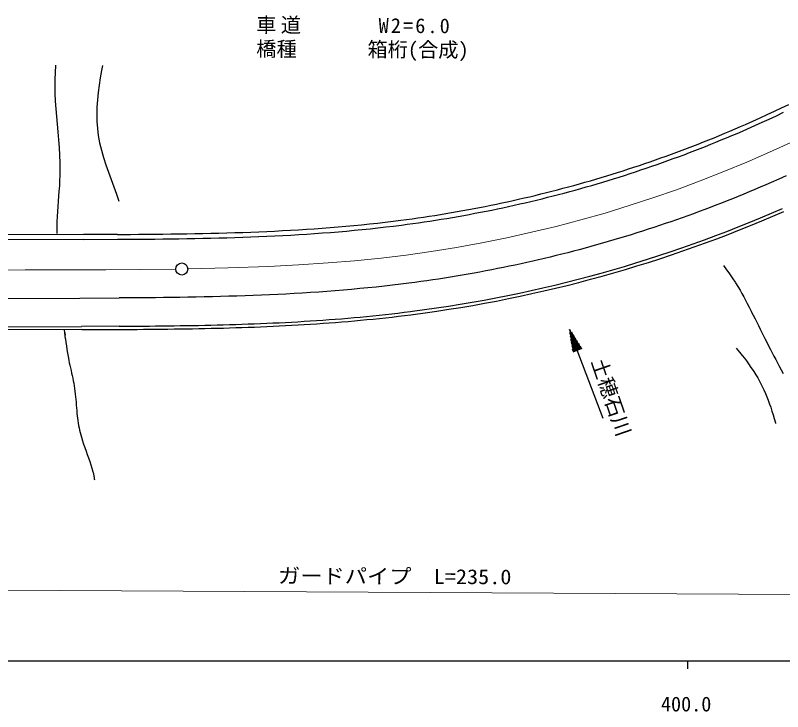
# Model space of a CAD drawing. Units: millimetres, scale not verified. Extents: x 40000 to 680000, y 20000 to 380000.
# Drawn here: x 384932 to 479775, y 198715 to 284837 of the extents above; entities that cross this region are included whole.
import ezdxf
from ezdxf.enums import TextEntityAlignment as Align

# ---------------------------------------------------------------- set-up
doc = ezdxf.new("R2010")
doc.units = ezdxf.units.MM
doc.header["$LTSCALE"] = 1000
doc.linetypes.add('CHAIN', pattern=[18.5, 12, -1.5, 3.5, -1.5])
for name, color, linetype, lineweight in [('M-BGD', 7, 'Continuous', 25), ('M-BMK', 2, 'CHAIN', 13), ('M-BMK-SRVR', 3, 'Continuous', 25), ('M-STR-HTXT', 7, 'Continuous', 13), ('M-STR-STR1', 1, 'Continuous', 25), ('M-TTL-BAND', 7, 'Continuous', 25)]:
    doc.layers.add(name, color=color, linetype=linetype, lineweight=lineweight)
doc.layers.add('M-BMK-HTXT', color=7, linetype='Continuous')
doc.styles.add('ＭＳ ゴシック', font='')
doc.styles.get('ＭＳ ゴシック').set_extended_font_data('MS Gothic')

msp = doc.modelspace()

# ---------------------------------------------------------------- linework, layer by layer
at = {"layer": 'M-BGD'}
for p, q in [((389879, 278613), (389841, 277756)), ((389883, 278662), (389879, 278613)), ((395598, 277995), (395434, 277092)), ((395725, 278629), (395598, 277995)), ((389841, 277756), (389819, 276898)), ((395434, 277092), (395289, 276190)), ((389819, 276898), (389816, 276041)), ((389816, 276041), (389832, 275183)), ((395289, 276190), (395168, 275290)), ((389832, 275183), (389874, 274229)), ((395168, 275290), (395075, 274393)), ((389874, 274229), (389937, 273275)), ((395075, 274393), (395014, 273499)), ((389937, 273275), (390013, 272320)), ((395014, 273499), (394990, 272609)), ((390013, 272320), (390098, 271366)), ((394990, 272609), (395007, 271725)), ((390098, 271366), (390185, 270413)), ((395007, 271725), (395068, 270846)), ((390185, 270413), (390268, 269459)), ((395068, 270846), (395178, 269973)), ((390268, 269459), (390342, 268505)), ((395178, 269973), (395351, 269055)), ((390342, 268505), (390399, 267551)), ((395351, 269055), (395574, 268143)), ((390399, 267551), (390434, 266598)), ((395574, 268143), (395838, 267237)), ((390434, 266598), (390442, 265644)), ((395838, 267237), (396132, 266334)), ((390442, 265644), (390429, 265011)), ((396132, 266334), (396447, 265434)), ((390429, 265011), (390403, 264377)), ((396447, 265434), (396773, 264535)), ((390369, 263744), (390326, 263110)), ((390403, 264377), (390369, 263744)), ((396773, 264535), (397101, 263634)), ((390326, 263110), (390280, 262477)), ((397101, 263634), (397420, 262733)), ((397420, 262733), (397718, 261837)), ((390232, 261843), (390185, 261209)), ((390280, 262477), (390232, 261843)), ((390185, 261209), (390141, 260575)), ((390104, 259941), (390076, 259307)), ((390141, 260575), (390104, 259941)), ((390076, 259307), (390058, 258590)), ((390058, 258590), (390053, 257873)), ((472481, 253878), (472849, 253376)), ((472849, 253376), (473137, 252975)), ((473137, 252975), (473382, 252620)), ((473382, 252620), (473622, 252257)), ((473622, 252257), (473896, 251833)), ((473896, 251833), (473949, 251752)), ((473949, 251752), (474244, 251281)), ((474244, 251281), (474504, 250845)), ((474504, 250845), (474738, 250431)), ((474738, 250431), (474957, 250027)), ((474957, 250027), (475171, 249620)), ((475171, 249620), (475388, 249199)), ((475388, 249199), (475619, 248750)), ((475619, 248750), (475874, 248261)), ((475874, 248261), (475897, 248218)), ((475897, 248218), (476148, 247734)), ((476148, 247734), (476367, 247302)), ((476367, 247302), (476571, 246890)), ((476571, 246890), (476778, 246470)), ((391122, 244825), (390990, 245956)), ((391021, 245710), (391070, 245267)), ((453369, 246012), (454357, 243391)), ((453444, 246040), (454432, 243420)), ((453660, 245694), (454507, 243448)), ((476778, 246470), (477003, 246012)), ((477003, 246012), (477131, 245755)), ((477131, 245755), (477361, 245293)), ((391122, 244825), (391177, 244384)), ((453436, 245609), (454283, 243363)), ((453502, 245207), (454208, 243335)), ((453568, 244804), (454133, 243307)), ((453876, 245348), (454582, 243476)), ((454092, 245002), (454657, 243504)), ((477361, 245293), (477567, 244878)), ((477567, 244878), (477767, 244480)), ((391177, 244384), (391236, 243943)), ((391236, 243943), (391300, 243502)), ((453635, 244401), (454058, 243278)), ((453701, 243999), (453983, 243250)), ((454308, 244656), (454732, 243532)), ((454524, 244309), (454807, 243561)), ((454740, 243963), (454881, 243589)), ((477767, 244480), (478022, 243980)), ((478022, 243980), (478259, 243519)), ((391300, 243502), (391370, 243063)), ((391370, 243063), (391447, 242625)), ((453767, 243596), (453908, 243222)), ((454956, 243617), (453833, 243194)), ((457570, 234982), (454395, 243405)), ((474022, 243652), (474428, 243170)), ((474428, 243170), (474759, 242773)), ((478259, 243519), (478484, 243086)), ((478484, 243086), (478702, 242673)), ((391447, 242625), (391532, 242189)), ((391532, 242189), (391599, 241870)), ((391599, 241870), (391669, 241552)), ((474759, 242773), (475040, 242425)), ((475040, 242425), (475299, 242088)), ((475299, 242088), (475563, 241724)), ((478702, 242673), (478916, 242268)), ((478916, 242268), (479132, 241861)), ((479132, 241861), (479354, 241444)), ((391669, 241552), (391742, 241235)), ((391742, 241235), (391815, 240918)), ((391815, 240918), (391888, 240601)), ((475563, 241724), (475858, 241295)), ((475858, 241295), (475895, 241240)), ((475895, 241240), (476196, 240790)), ((479354, 241444), (479588, 241004)), ((479588, 241004), (479837, 240534)), ((391888, 240601), (391960, 240283)), ((391960, 240283), (392029, 239966)), ((392029, 239966), (392095, 239648)), ((476196, 240790), (476460, 240387)), ((476460, 240387), (476701, 239997)), ((476701, 239997), (476934, 239585)), ((392095, 239648), (392155, 239329)), ((392155, 239329), (392210, 239009)), ((392210, 239009), (392259, 238672)), ((476934, 239585), (477173, 239115)), ((477173, 239115), (477218, 239021)), ((477218, 239021), (477449, 238526)), ((392259, 238672), (392302, 238334)), ((392302, 238334), (392339, 237995)), ((477449, 238526), (477646, 238080)), ((477646, 238080), (477822, 237655)), ((392339, 237995), (392372, 237656)), ((392372, 237656), (392401, 237316)), ((392401, 237316), (392429, 236975)), ((477822, 237655), (477989, 237221)), ((477989, 237221), (478159, 236752)), ((392429, 236975), (392456, 236634)), ((392456, 236634), (392485, 236293)), ((392485, 236293), (392515, 235952)), ((478159, 236752), (478296, 236360)), ((478296, 236360), (478457, 235868)), ((392515, 235952), (392548, 235612)), ((392548, 235612), (392581, 235312)), ((392581, 235312), (392619, 235012)), ((478457, 235868), (478587, 235425)), ((478587, 235425), (478722, 234956)), ((392619, 235012), (392660, 234713)), ((392660, 234713), (392705, 234415)), ((392705, 234415), (392756, 234118)), ((478722, 234956), (478875, 234437)), ((478875, 234437), (478904, 234337)), ((392756, 234118), (392812, 233822)), ((392812, 233822), (392873, 233527)), ((392873, 233527), (392939, 233234)), ((392939, 233234), (393012, 232942)), ((393012, 232942), (393091, 232652)), ((393091, 232652), (393222, 232221)), ((393222, 232221), (393363, 231794)), ((393363, 231794), (393514, 231369)), ((393514, 231369), (393669, 230946)), ((393669, 230946), (393826, 230523)), ((393826, 230523), (393981, 230100)), ((393981, 230100), (394132, 229675)), ((394132, 229675), (394275, 229248)), ((394275, 229248), (394406, 228818)), ((394406, 228818), (394523, 228383)), ((394523, 228383), (394549, 228275)), ((394549, 228275), (394574, 228167)), ((394574, 228167), (394597, 228058)), ((394597, 228058), (394619, 227949)), ((394619, 227949), (394639, 227839)), ((394639, 227839), (394657, 227730)), ((394657, 227730), (394672, 227619)), ((394672, 227619), (394685, 227509)), ((394685, 227509), (394696, 227398)), ((394696, 227398), (394697, 227378))]:
    msp.add_line(p, q, dxfattribs=at)
at = {"layer": 'M-BMK'}
for p, q in [((478160, 267908), (481153, 269286)), ((475350, 266679), (478160, 267908)), ((472514, 265504), (475350, 266679)), ((469591, 264358), (472514, 265504)), ((466656, 263272), (469591, 264358)), ((463747, 262257), (466656, 263272)), ((460818, 261299), (463747, 262257)), ((457823, 260387), (460818, 261299)), ((454820, 259536), (457823, 260387)), ((451783, 258738), (454820, 259536)), ((445675, 257319), (448741, 258000)), ((448741, 258000), (451783, 258738)), ((442597, 256696), (445675, 257319)), ((436342, 255632), (439469, 256134)), ((439469, 256134), (442597, 256696)), ((430132, 254818), (433236, 255195)), ((433236, 255195), (436342, 255632)), ((419915, 253971), (423614, 254212)), ((423614, 254212), (426871, 254485)), ((426871, 254485), (430132, 254818)), ((381128, 253324), (386128, 253341)), ((386128, 253341), (391118, 253359)), ((391118, 253359), (396115, 253377)), ((396115, 253377), (400441, 253402)), ((400441, 253402), (404777, 253450)), ((406240, 253473), (411227, 253611)), ((411227, 253611), (416221, 253790)), ((416221, 253790), (419915, 253971))]:
    msp.add_line(p, q, dxfattribs=at)
at = {"layer": 'M-BMK-SRVR'}
msp.add_circle((405500, 253461), 746, dxfattribs=at)
at = {"layer": 'M-STR-HTXT'}
msp.add_line((319786, 214104), (544174, 212871), dxfattribs=at)
at = {"layer": 'M-STR-STR1'}
for p, q in [((478756, 272967), (479639, 273383)), ((479639, 273383), (480520, 273805)), ((476985, 272151), (477871, 272556)), ((477871, 272556), (478756, 272967)), ((478122, 272011), (479010, 272424)), ((479010, 272424), (479896, 272841)), ((474555, 271072), (475200, 271354)), ((475200, 271354), (476097, 271751)), ((476097, 271751), (476985, 272151)), ((476341, 271203), (477233, 271604)), ((477233, 271604), (478122, 272011)), ((472610, 270244), (473260, 270517)), ((473260, 270517), (473908, 270793)), ((473908, 270793), (474555, 271072)), ((474145, 270242), (474795, 270522)), ((474795, 270522), (475443, 270805)), ((475443, 270805), (476341, 271203)), ((470000, 269181), (470655, 269442)), ((470655, 269442), (471308, 269706)), ((471308, 269706), (471960, 269974)), ((471535, 269151), (472189, 269419)), ((471960, 269974), (472610, 270244)), ((472189, 269419), (472842, 269690)), ((472842, 269690), (473494, 269965)), ((473494, 269965), (474145, 270242)), ((467372, 268165), (468031, 268415)), ((468031, 268415), (468688, 268667)), ((468688, 268667), (469345, 268923)), ((469345, 268923), (470000, 269181)), ((469564, 268364), (470222, 268623)), ((470222, 268623), (470879, 268886)), ((470879, 268886), (471535, 269151)), ((465388, 267435), (466051, 267675)), ((466051, 267675), (466712, 267919)), ((466712, 267919), (467372, 268165)), ((466921, 267356), (467584, 267604)), ((467584, 267604), (468245, 267854)), ((468245, 267854), (468905, 268108)), ((468905, 268108), (469564, 268364)), ((462729, 266503), (463395, 266732)), ((463395, 266732), (464061, 266963)), ((464061, 266963), (464725, 267198)), ((464260, 266397), (464927, 266632)), ((464725, 267198), (465388, 267435)), ((464927, 266632), (465592, 266871)), ((465592, 266871), (466257, 267112)), ((466257, 267112), (466921, 267356)), ((459381, 265407), (460053, 265620)), ((460053, 265620), (460723, 265836)), ((460723, 265836), (461393, 266056)), ((461393, 266056), (462061, 266278)), ((461581, 265486), (462252, 265709)), ((462061, 266278), (462729, 266503)), ((462252, 265709), (462922, 265935)), ((462922, 265935), (463592, 266165)), ((463592, 266165), (464260, 266397)), ((456686, 264584), (457361, 264785)), ((457361, 264785), (458036, 264989)), ((458036, 264989), (458709, 265196)), ((458211, 264415), (458887, 264623)), ((458709, 265196), (459381, 265407)), ((458887, 264623), (459562, 264834)), ((459562, 264834), (460236, 265048)), ((460236, 265048), (460909, 265266)), ((460909, 265266), (461581, 265486)), ((480230, 265001), (479299, 264582)), ((453297, 263625), (453976, 263810)), ((453976, 263810), (454655, 263999)), ((454655, 263999), (455333, 264191)), ((455333, 264191), (456010, 264386)), ((455498, 263614), (456178, 263810)), ((456010, 264386), (456686, 264584)), ((456178, 263810), (456856, 264008)), ((456856, 264008), (457534, 264210)), ((457534, 264210), (458211, 264415)), ((477691, 263874), (477011, 263581)), ((478370, 264170), (477691, 263874)), ((479299, 264582), (478370, 264170)), ((449202, 262575), (449887, 262742)), ((449887, 262742), (450570, 262912)), ((450570, 262912), (451253, 263086)), ((451253, 263086), (451935, 263262)), ((451935, 263262), (452617, 263442)), ((452087, 262682), (452771, 262862)), ((452617, 263442), (453297, 263625)), ((452771, 262862), (453454, 263045)), ((453454, 263045), (454136, 263232)), ((454136, 263232), (454817, 263421)), ((454817, 263421), (455498, 263614)), ((474964, 262719), (474279, 262438)), ((475648, 263003), (474964, 262719)), ((476330, 263290), (475648, 263003)), ((477011, 263581), (476330, 263290)), ((445081, 261636), (445770, 261785)), ((445770, 261785), (446458, 261937)), ((446458, 261937), (447145, 262092)), ((447145, 262092), (447831, 262250)), ((447831, 262250), (448517, 262410)), ((447967, 261665), (448656, 261827)), ((448517, 262410), (449202, 262575)), ((448656, 261827), (449343, 261991)), ((449343, 261991), (450030, 262159)), ((450030, 262159), (450717, 262330)), ((450717, 262330), (451402, 262504)), ((451402, 262504), (452087, 262682)), ((472905, 261886), (472216, 261615)), ((473592, 262161), (472905, 261886)), ((474279, 262438), (473592, 262161)), ((440935, 260810), (441628, 260940)), ((441628, 260940), (442320, 261073)), ((442320, 261073), (443011, 261209)), ((443011, 261209), (443702, 261349)), ((443702, 261349), (444392, 261491)), ((443821, 260760), (444514, 260903)), ((444392, 261491), (445081, 261636)), ((444514, 260903), (445206, 261049)), ((445206, 261049), (445897, 261199)), ((445897, 261199), (446588, 261351)), ((446588, 261351), (447278, 261506)), ((447278, 261506), (447967, 261665)), ((470834, 261081), (470142, 260819)), ((471526, 261346), (470834, 261081)), ((472216, 261615), (471526, 261346)), ((434679, 259783), (435376, 259885)), ((435376, 259885), (436073, 259989)), ((436073, 259989), (436769, 260097)), ((436769, 260097), (437465, 260208)), ((437465, 260208), (438160, 260322)), ((438160, 260322), (438855, 260440)), ((438855, 260440), (439549, 260560)), ((438955, 259848), (439652, 259969)), ((439549, 260560), (440242, 260684)), ((439652, 259969), (440348, 260093)), ((440242, 260684), (440935, 260810)), ((440348, 260093), (441044, 260220)), ((441044, 260220), (441739, 260350)), ((441739, 260350), (442434, 260484)), ((442434, 260484), (443128, 260621)), ((443128, 260621), (443821, 260760)), ((468058, 260051), (467360, 259801)), ((468754, 260304), (468058, 260051)), ((469448, 260560), (468754, 260304)), ((470142, 260819), (469448, 260560)), ((426764, 258849), (427736, 258943)), ((427736, 258943), (428707, 259043)), ((428707, 259043), (429677, 259148)), ((429677, 259148), (430645, 259258)), ((430645, 259258), (431613, 259374)), ((431613, 259374), (432585, 259497)), ((432585, 259497), (433283, 259589)), ((432661, 258902), (433362, 258994)), ((433283, 259589), (433981, 259685)), ((433362, 258994), (434063, 259090)), ((433981, 259685), (434679, 259783)), ((434063, 259090), (434763, 259189)), ((434763, 259189), (435463, 259291)), ((435463, 259291), (436163, 259396)), ((436163, 259396), (436862, 259504)), ((436862, 259504), (437560, 259616)), ((437560, 259616), (438258, 259730)), ((438258, 259730), (438955, 259848)), ((465262, 259072), (464561, 258835)), ((465963, 259312), (465262, 259072)), ((466662, 259555), (465963, 259312)), ((467360, 259801), (466662, 259555)), ((412060, 257965), (413046, 257998)), ((413046, 257998), (414032, 258034)), ((414032, 258034), (415017, 258073)), ((415017, 258073), (416001, 258116)), ((416001, 258116), (416984, 258162)), ((416984, 258162), (417966, 258212)), ((417966, 258212), (418948, 258266)), ((418948, 258266), (419928, 258323)), ((419928, 258323), (420908, 258385)), ((420908, 258385), (421886, 258451)), ((421886, 258451), (422864, 258521)), ((422864, 258521), (423841, 258596)), ((422909, 257923), (423888, 257997)), ((423841, 258596), (424816, 258675)), ((423888, 257997), (424867, 258077)), ((424816, 258675), (425791, 258759)), ((424867, 258077), (425844, 258162)), ((425791, 258759), (426764, 258849)), ((425844, 258162), (426821, 258251)), ((426821, 258251), (427796, 258346)), ((427796, 258346), (428770, 258446)), ((428770, 258446), (429743, 258551)), ((429743, 258551), (430715, 258662)), ((430715, 258662), (431686, 258779)), ((431686, 258779), (432661, 258902)), ((462450, 258143), (461744, 257919)), ((463155, 258370), (462450, 258143)), ((463858, 258601), (463155, 258370)), ((464561, 258835), (463858, 258601)), ((393369, 257718), (372904, 257641)), ((393340, 257118), (373031, 257041)), ((393340, 257118), (397579, 257136)), ((397576, 257736), (393369, 257718)), ((397576, 257736), (398175, 257739)), ((397579, 257136), (398178, 257139)), ((398175, 257739), (399172, 257745)), ((398178, 257139), (399176, 257145)), ((399172, 257745), (400166, 257752)), ((399176, 257145), (400170, 257152)), ((400166, 257752), (401161, 257760)), ((400170, 257152), (401166, 257160)), ((401161, 257760), (402155, 257770)), ((401166, 257160), (402161, 257170)), ((402155, 257770), (403149, 257780)), ((402161, 257170), (403156, 257180)), ((403149, 257780), (404142, 257793)), ((403156, 257180), (404150, 257193)), ((404142, 257793), (405134, 257807)), ((404150, 257193), (405143, 257207)), ((405134, 257807), (406126, 257823)), ((405143, 257207), (406136, 257223)), ((406126, 257823), (407117, 257840)), ((406136, 257223), (407128, 257240)), ((407117, 257840), (408107, 257860)), ((407128, 257240), (408120, 257260)), ((408107, 257860), (409096, 257883)), ((408120, 257260), (409111, 257283)), ((409096, 257883), (410085, 257907)), ((409111, 257283), (410101, 257308)), ((410085, 257907), (411073, 257935)), ((410101, 257308), (411090, 257335)), ((411073, 257935), (412060, 257965)), ((411090, 257335), (412079, 257365)), ((412079, 257365), (413068, 257398)), ((413068, 257398), (414055, 257434)), ((414055, 257434), (415042, 257474)), ((415042, 257474), (416028, 257517)), ((416028, 257517), (417013, 257563)), ((417013, 257563), (417998, 257613)), ((417998, 257613), (418982, 257666)), ((418982, 257666), (419965, 257724)), ((419965, 257724), (420947, 257786)), ((420947, 257786), (421928, 257852)), ((421928, 257852), (422909, 257923)), ((458912, 257054), (458201, 256846)), ((459621, 257266), (458912, 257054)), ((460330, 257480), (459621, 257266)), ((461038, 257698), (460330, 257480)), ((461744, 257919), (461038, 257698)), ((456064, 256241), (455350, 256046)), ((456777, 256440), (456064, 256241)), ((457490, 256641), (456777, 256440)), ((458201, 256846), (457490, 256641)), ((452484, 255297), (451765, 255118)), ((453202, 255480), (452484, 255297)), ((453918, 255665), (453202, 255480)), ((454634, 255854), (453918, 255665)), ((455350, 256046), (454634, 255854)), ((448161, 254272), (447438, 254113)), ((448884, 254435), (448161, 254272)), ((449605, 254601), (448884, 254435)), ((450326, 254770), (449605, 254601)), ((451046, 254943), (450326, 254770)), ((451765, 255118), (451046, 254943)), ((443812, 253365), (443085, 253225)), ((444539, 253508), (443812, 253365)), ((445265, 253654), (444539, 253508)), ((445990, 253804), (445265, 253654)), ((446714, 253956), (445990, 253804)), ((447438, 254113), (446714, 253956)), ((437979, 252339), (437247, 252226)), ((438710, 252456), (437979, 252339)), ((439440, 252576), (438710, 252456)), ((440171, 252699), (439440, 252576)), ((440900, 252826), (440171, 252699)), ((441629, 252955), (440900, 252826)), ((442358, 253089), (441629, 252955)), ((443085, 253225), (442358, 253089)), ((430545, 251344), (429530, 251234)), ((431559, 251460), (430545, 251344)), ((432573, 251582), (431559, 251460)), ((433581, 251709), (432573, 251582)), ((434315, 251806), (433581, 251709)), ((435049, 251906), (434315, 251806)), ((435782, 252009), (435049, 251906)), ((436515, 252116), (435782, 252009)), ((437247, 252226), (436515, 252116)), ((419392, 250426), (418379, 250371)), ((420405, 250486), (419392, 250426)), ((421418, 250550), (420405, 250486)), ((422432, 250618), (421418, 250550)), ((423445, 250691), (422432, 250618)), ((424459, 250769), (423445, 250691)), ((425473, 250851), (424459, 250769)), ((426488, 250939), (425473, 250851)), ((427502, 251032), (426488, 250939)), ((428516, 251130), (427502, 251032)), ((429530, 251234), (428516, 251130)), ((374614, 249795), (392909, 249864)), ((392909, 249864), (397763, 249885)), ((398217, 249887), (397763, 249885)), ((399220, 249894), (398217, 249887)), ((400225, 249901), (399220, 249894)), ((401230, 249909), (400225, 249901)), ((402235, 249918), (401230, 249909)), ((403240, 249929), (402235, 249918)), ((404246, 249942), (403240, 249929)), ((405252, 249956), (404246, 249942)), ((406259, 249972), (405252, 249956)), ((407267, 249990), (406259, 249972)), ((408275, 250010), (407267, 249990)), ((409283, 250033), (408275, 250010)), ((410292, 250059), (409283, 250033)), ((411301, 250086), (410292, 250059)), ((412311, 250117), (411301, 250086)), ((413321, 250151), (412311, 250117)), ((414332, 250188), (413321, 250151)), ((415343, 250229), (414332, 250188)), ((416355, 250272), (415343, 250229)), ((417367, 250320), (416355, 250272)), ((418379, 250371), (417367, 250320)), ((427573, 247522), (428347, 247596)), ((428347, 247596), (429123, 247673)), ((429123, 247673), (429898, 247753)), ((429898, 247753), (430673, 247836)), ((430673, 247836), (431449, 247923)), ((431449, 247923), (432225, 248014)), ((431494, 247526), (432272, 247616)), ((432225, 248014), (433001, 248107)), ((432272, 247616), (433050, 247710)), ((433001, 248107), (433772, 248204)), ((433050, 247710), (433823, 247807)), ((433772, 248204), (434031, 248237)), ((433823, 247807), (434082, 247841)), ((411403, 246587), (412168, 246610)), ((412168, 246610), (412934, 246635)), ((412934, 246635), (413700, 246662)), ((413700, 246662), (414466, 246690)), ((414466, 246690), (415233, 246720)), ((415233, 246720), (416001, 246752)), ((416001, 246752), (416769, 246787)), ((416769, 246787), (417538, 246823)), ((417538, 246823), (418307, 246862)), ((418307, 246862), (419077, 246903)), ((419077, 246903), (419847, 246946)), ((419847, 246946), (420618, 246992)), ((420618, 246992), (421389, 247040)), ((420642, 246592), (421414, 246641)), ((421389, 247040), (422160, 247090)), ((421414, 246641), (422187, 246691)), ((422160, 247090), (422932, 247144)), ((422187, 246691), (422961, 246745)), ((422932, 247144), (423705, 247200)), ((422961, 246745), (423734, 246801)), ((423705, 247200), (424478, 247258)), ((423734, 246801), (424509, 246860)), ((424478, 247258), (425251, 247320)), ((424509, 246860), (425283, 246921)), ((425251, 247320), (426025, 247385)), ((425283, 246921), (426059, 246986)), ((426025, 247385), (426799, 247452)), ((426059, 246986), (426834, 247054)), ((426799, 247452), (427573, 247522)), ((426834, 247054), (427610, 247124)), ((427610, 247124), (428386, 247198)), ((428386, 247198), (429163, 247275)), ((429163, 247275), (429940, 247355)), ((429940, 247355), (430717, 247439)), ((430717, 247439), (431494, 247526)), ((375557, 246298), (393108, 246364)), ((393156, 245964), (375665, 245898)), ((397776, 246384), (393108, 246364)), ((393156, 245964), (397778, 245984)), ((397776, 246384), (398490, 246388)), ((397778, 245984), (398493, 245988)), ((398490, 246388), (399245, 246393)), ((398493, 245988), (399248, 245993)), ((399245, 246393), (400000, 246398)), ((399248, 245993), (400003, 245998)), ((400000, 246398), (400757, 246404)), ((400003, 245998), (400760, 246004)), ((400757, 246404), (401513, 246411)), ((400760, 246004), (401517, 246010)), ((401513, 246411), (402270, 246418)), ((401517, 246010), (402274, 246018)), ((402270, 246418), (403028, 246426)), ((402274, 246018), (403033, 246026)), ((403028, 246426), (403787, 246435)), ((403033, 246026), (403791, 246035)), ((403787, 246435), (404545, 246445)), ((403791, 246035), (404551, 246045)), ((404545, 246445), (405305, 246456)), ((404551, 246045), (405311, 246056)), ((405305, 246456), (406065, 246468)), ((405311, 246056), (406072, 246068)), ((406065, 246468), (406826, 246481)), ((406072, 246068), (406833, 246081)), ((406826, 246481), (407588, 246495)), ((406833, 246081), (407595, 246095)), ((407588, 246495), (408350, 246511)), ((407595, 246095), (408358, 246111)), ((408350, 246511), (409112, 246528)), ((408358, 246111), (409121, 246128)), ((409112, 246528), (409875, 246546)), ((409121, 246128), (409885, 246146)), ((409875, 246546), (410639, 246566)), ((409885, 246146), (410650, 246166)), ((410639, 246566), (411403, 246587)), ((410650, 246166), (411415, 246187)), ((411415, 246187), (412181, 246210)), ((412181, 246210), (412947, 246235)), ((412947, 246235), (413714, 246262)), ((413714, 246262), (414482, 246290)), ((414482, 246290), (415250, 246321)), ((415250, 246321), (416018, 246353)), ((416018, 246353), (416788, 246387)), ((416788, 246387), (417557, 246424)), ((417557, 246424), (418328, 246462)), ((418328, 246462), (419099, 246503)), ((419099, 246503), (419870, 246547)), ((419870, 246547), (420642, 246592))]:
    msp.add_line(p, q, dxfattribs=at)
for radius in [167036, 167436]:
    msp.add_arc((412588, 413891), radius, 277.3775, 293.71692, dxfattribs=at)
at = {"layer": 'M-TTL-BAND'}
for p, q in [((40000, 205000), (579000, 205000)), ((468000, 205000), (468000, 204000))]:
    msp.add_line(p, q, dxfattribs=at)

# ---------------------------------------------------------------- texts
at = {"layer": 'M-BMK-HTXT', "style": 'ＭＳ ゴシック'}
msp.add_text('土穂石川', height=1833, rotation=289.1, dxfattribs=at).set_placement((455575, 241864), align=Align.BOTTOM_LEFT)
at = {"layer": 'M-STR-HTXT', "style": 'ＭＳ ゴシック'}
msp.add_text('橋種\u3000\u3000\u3000 箱桁(合成)', height=1833, rotation=359.7, dxfattribs=at).set_placement((414704, 279237), align=Align.BOTTOM_LEFT)
at = {"layer": 'M-STR-HTXT', "style": 'ＭＳ ゴシック', "width": 1.1}
msp.add_text('ガードパイプ\u3000L=235.0', height=1833, rotation=359.7, dxfattribs=at).set_placement((417389, 214068), align=Align.BOTTOM_LEFT)
at = {"layer": 'M-STR-HTXT', "insert": (414704, 282538), "char_height": 1833, "attachment_point": 7, "rotation": 359.7, "style": 'ＭＳ ゴシック'}
msp.add_mtext('\\T1.21;車道\u3000\u3000\u3000W2=6.0', dxfattribs=at)
at = {"layer": 'M-TTL-BAND', "style": 'ＭＳ ゴシック'}
msp.add_text('400.0', height=1833, dxfattribs=at).set_placement((467844, 198195), align=Align.BOTTOM_CENTER)

doc.saveas('drawing.dxf')
